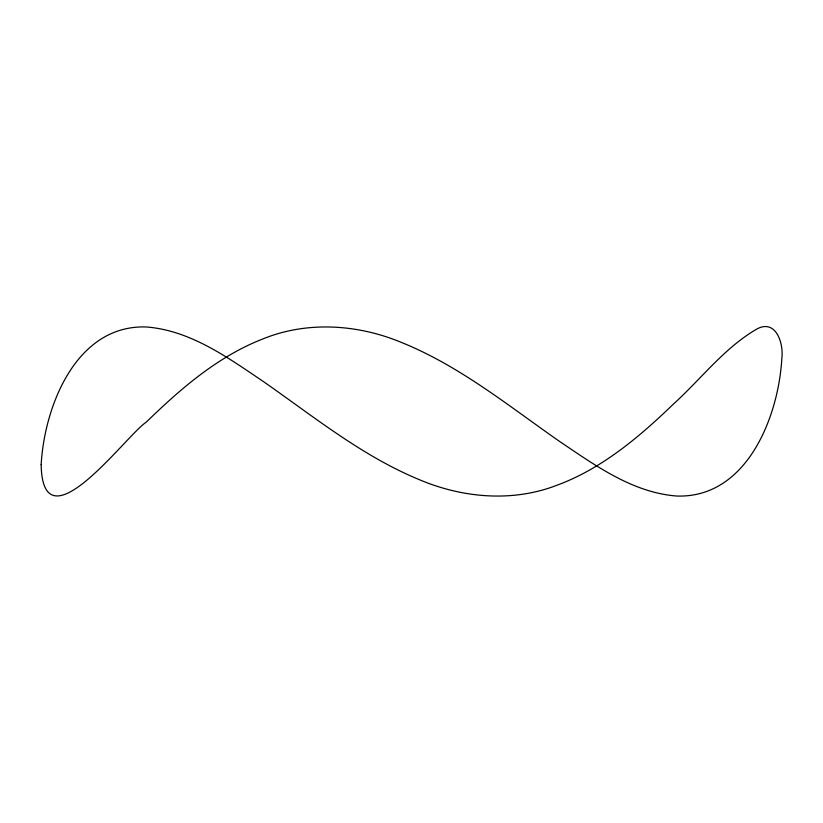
<?xml version="1.0" encoding="UTF-8"?>
<svg xmlns="http://www.w3.org/2000/svg" width="823" height="823" viewBox="0 0 823 823"><rect width="100%" height="100%" fill="white"/><g stroke="black" fill="none" stroke-linecap="round" stroke-linejoin="round"><path stroke-width="1.23" d="M41.16 464.656C42.662 550.062 126.526 434.863 146.216 422.168C180.556 388.775 217.869 356.41 263.082 338.85C307.432 320.826 358.139 324.293 401.809 342.594C459.913 366.091 508.943 406.192 559.918 441.663C595.399 465.54 632.722 492.679 676.784 496.032C746.821 498.347 778.589 416.767 781.84 358.344C783.846 342.882 775.441 317.462 755.493 329.817C723.53 348.859 700.661 379.424 673.368 404.134C638.895 437.373 601.109 469.326 555.474 485.796C511.33 502.431 461.6 497.771 418.773 479.428C361.709 455.757 313.357 416.325 263.082 381.337C227.601 357.46 190.278 330.321 146.216 326.968C76.179 324.653 44.411 406.233 41.16 464.656"/></g></svg>
